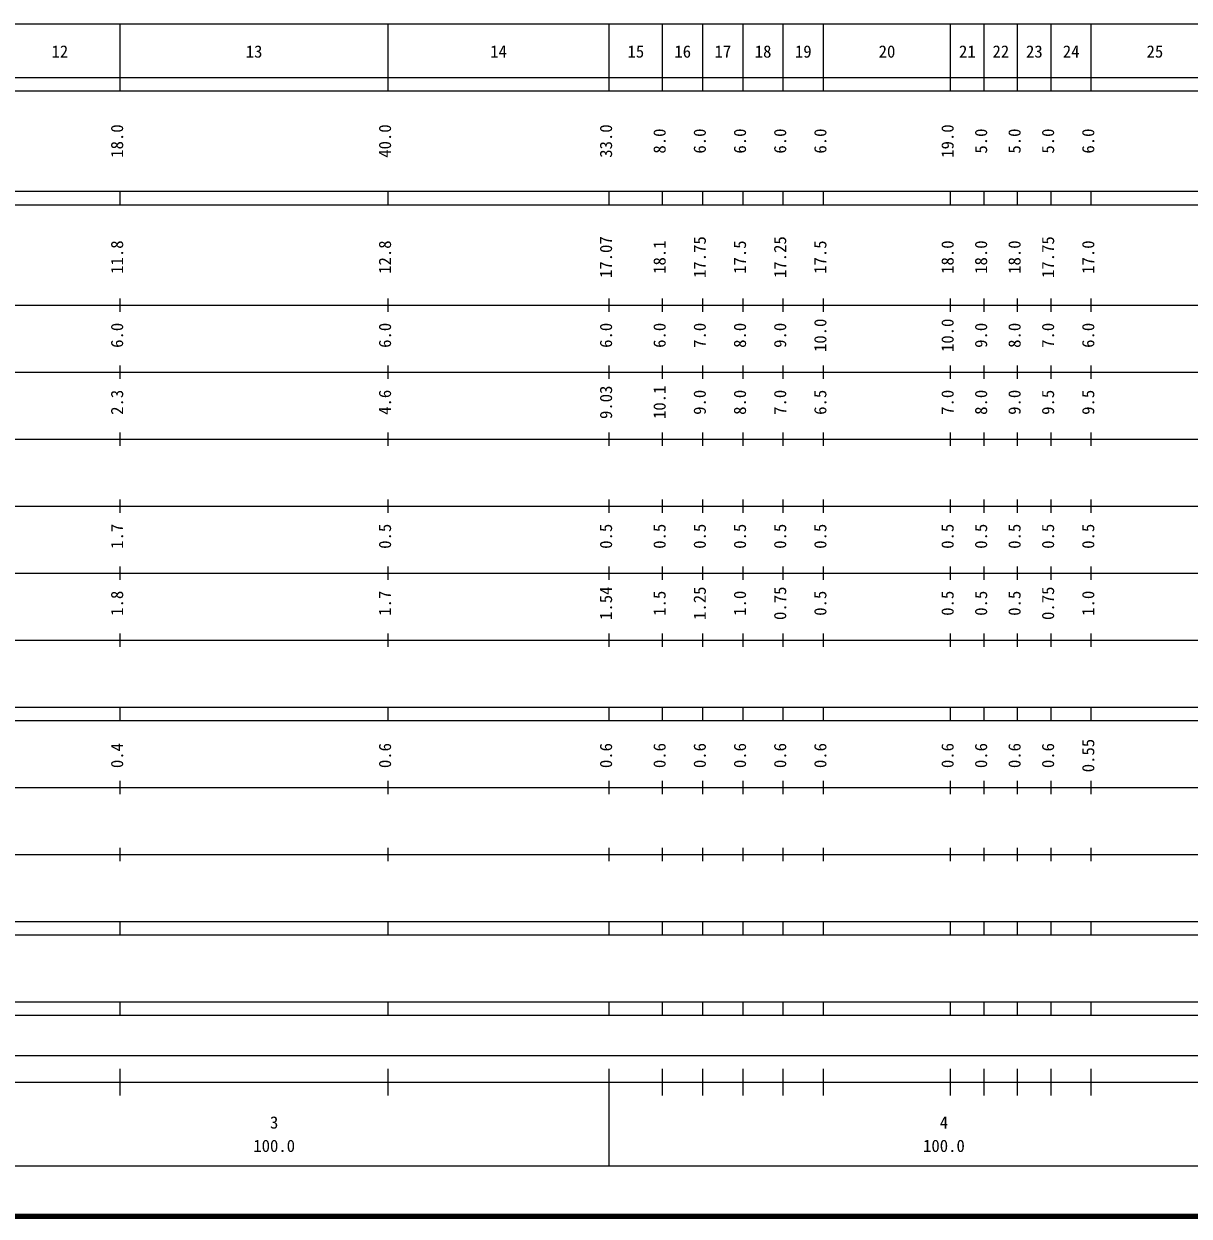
# Model space of a CAD drawing. Units: millimetres on the paper, enlarged 1000 times. Extents: x 40000 to 680000, y 20000 to 380000.
# Drawn here: x 280624 to 454614, y 20000 to 198000 of the extents above; entities that cross this region are included whole.
import ezdxf
from ezdxf.enums import TextEntityAlignment as Align

# ---------------------------------------------------------------- set-up
doc = ezdxf.new("R2010")
doc.units = ezdxf.units.MM
doc.header["$LTSCALE"] = 1000
doc.layers.add('M-TTL', color=2, linetype='Continuous', lineweight=140)
doc.layers.add('M-TTL-BAND', color=7, linetype='Continuous', lineweight=25)
doc.styles.add('ＭＳ ゴシック', font='')
doc.styles.get('ＭＳ ゴシック').set_extended_font_data('MS Gothic')

msp = doc.modelspace()

# ---------------------------------------------------------------- linework, layer by layer
at = {"layer": 'M-TTL'}
msp.add_line((40000, 20000), (680000, 20000), dxfattribs=at)
at = {"layer": 'M-TTL-BAND'}
for p, q in [((68000, 198000), (579000, 198000)), ((295000, 188000), (295000, 198000)), ((335000, 188000), (335000, 198000)), ((368000, 188000), (368000, 198000)), ((376000, 188000), (376000, 198000)), ((382000, 188000), (382000, 198000)), ((388000, 188000), (388000, 198000)), ((394000, 188000), (394000, 198000)), ((400000, 188000), (400000, 198000)), ((419000, 188000), (419000, 198000)), ((424000, 188000), (424000, 198000)), ((429000, 188000), (429000, 198000)), ((434000, 188000), (434000, 198000)), ((440000, 188000), (440000, 198000)), ((40000, 190000), (579000, 190000)), ((40000, 188000), (579000, 188000)), ((40000, 173000), (579000, 173000)), ((295000, 171000), (295000, 173000)), ((335000, 171000), (335000, 173000)), ((368000, 171000), (368000, 173000)), ((376000, 171000), (376000, 173000)), ((382000, 171000), (382000, 173000)), ((388000, 171000), (388000, 173000)), ((394000, 171000), (394000, 173000)), ((400000, 171000), (400000, 173000)), ((419000, 171000), (419000, 173000)), ((424000, 171000), (424000, 173000)), ((429000, 171000), (429000, 173000)), ((434000, 171000), (434000, 173000)), ((440000, 171000), (440000, 173000)), ((40000, 171000), (579000, 171000)), ((295000, 155000), (295000, 157000)), ((335000, 155000), (335000, 157000)), ((368000, 155000), (368000, 157000)), ((376000, 155000), (376000, 157000)), ((382000, 155000), (382000, 157000)), ((388000, 155000), (388000, 157000)), ((394000, 155000), (394000, 157000)), ((400000, 155000), (400000, 157000)), ((419000, 155000), (419000, 157000)), ((424000, 155000), (424000, 157000)), ((429000, 155000), (429000, 157000)), ((434000, 155000), (434000, 157000)), ((440000, 155000), (440000, 157000)), ((40000, 156000), (579000, 156000)), ((46000, 146000), (579000, 146000)), ((295000, 145000), (295000, 147000)), ((335000, 145000), (335000, 147000)), ((368000, 145000), (368000, 147000)), ((376000, 145000), (376000, 147000)), ((382000, 145000), (382000, 147000)), ((388000, 145000), (388000, 147000)), ((394000, 145000), (394000, 147000)), ((400000, 145000), (400000, 147000)), ((419000, 145000), (419000, 147000)), ((424000, 145000), (424000, 147000)), ((429000, 145000), (429000, 147000)), ((434000, 145000), (434000, 147000)), ((440000, 145000), (440000, 147000)), ((52000, 136000), (579000, 136000)), ((295000, 135000), (295000, 137000)), ((335000, 135000), (335000, 137000)), ((368000, 135000), (368000, 137000)), ((376000, 135000), (376000, 137000)), ((382000, 135000), (382000, 137000)), ((388000, 135000), (388000, 137000)), ((394000, 135000), (394000, 137000)), ((400000, 135000), (400000, 137000)), ((419000, 135000), (419000, 137000)), ((424000, 135000), (424000, 137000)), ((429000, 135000), (429000, 137000)), ((434000, 135000), (434000, 137000)), ((440000, 135000), (440000, 137000)), ((295000, 125000), (295000, 127000)), ((335000, 125000), (335000, 127000)), ((368000, 125000), (368000, 127000)), ((376000, 125000), (376000, 127000)), ((382000, 125000), (382000, 127000)), ((388000, 125000), (388000, 127000)), ((394000, 125000), (394000, 127000)), ((400000, 125000), (400000, 127000)), ((419000, 125000), (419000, 127000)), ((424000, 125000), (424000, 127000)), ((429000, 125000), (429000, 127000)), ((434000, 125000), (434000, 127000)), ((440000, 125000), (440000, 127000)), ((46000, 126000), (579000, 126000)), ((52000, 116000), (579000, 116000)), ((295000, 115000), (295000, 117000)), ((335000, 115000), (335000, 117000)), ((368000, 115000), (368000, 117000)), ((376000, 115000), (376000, 117000)), ((382000, 115000), (382000, 117000)), ((388000, 115000), (388000, 117000)), ((394000, 115000), (394000, 117000)), ((400000, 115000), (400000, 117000)), ((419000, 115000), (419000, 117000)), ((424000, 115000), (424000, 117000)), ((429000, 115000), (429000, 117000)), ((434000, 115000), (434000, 117000)), ((440000, 115000), (440000, 117000)), ((295000, 105000), (295000, 107000)), ((335000, 105000), (335000, 107000)), ((368000, 105000), (368000, 107000)), ((376000, 105000), (376000, 107000)), ((382000, 105000), (382000, 107000)), ((388000, 105000), (388000, 107000)), ((394000, 105000), (394000, 107000)), ((400000, 105000), (400000, 107000)), ((419000, 105000), (419000, 107000)), ((424000, 105000), (424000, 107000)), ((429000, 105000), (429000, 107000)), ((434000, 105000), (434000, 107000)), ((440000, 105000), (440000, 107000)), ((46000, 106000), (579000, 106000)), ((40000, 96000), (579000, 96000)), ((295000, 94000), (295000, 96000)), ((335000, 94000), (335000, 96000)), ((368000, 94000), (368000, 96000)), ((376000, 94000), (376000, 96000)), ((382000, 94000), (382000, 96000)), ((388000, 94000), (388000, 96000)), ((394000, 94000), (394000, 96000)), ((400000, 94000), (400000, 96000)), ((419000, 94000), (419000, 96000)), ((424000, 94000), (424000, 96000)), ((429000, 94000), (429000, 96000)), ((434000, 94000), (434000, 96000)), ((440000, 94000), (440000, 96000)), ((40000, 94000), (579000, 94000)), ((49000, 84000), (579000, 84000)), ((295000, 83000), (295000, 85000)), ((335000, 83000), (335000, 85000)), ((368000, 83000), (368000, 85000)), ((376000, 83000), (376000, 85000)), ((382000, 83000), (382000, 85000)), ((388000, 83000), (388000, 85000)), ((394000, 83000), (394000, 85000)), ((400000, 83000), (400000, 85000)), ((419000, 83000), (419000, 85000)), ((424000, 83000), (424000, 85000)), ((429000, 83000), (429000, 85000)), ((434000, 83000), (434000, 85000)), ((440000, 83000), (440000, 85000)), ((295000, 73000), (295000, 75000)), ((335000, 73000), (335000, 75000)), ((368000, 73000), (368000, 75000)), ((376000, 73000), (376000, 75000)), ((382000, 73000), (382000, 75000)), ((388000, 73000), (388000, 75000)), ((394000, 73000), (394000, 75000)), ((400000, 73000), (400000, 75000)), ((419000, 73000), (419000, 75000)), ((424000, 73000), (424000, 75000)), ((429000, 73000), (429000, 75000)), ((434000, 73000), (434000, 75000)), ((440000, 73000), (440000, 75000)), ((40000, 74000), (579000, 74000)), ((40000, 64000), (579000, 64000)), ((295000, 62000), (295000, 64000)), ((335000, 62000), (335000, 64000)), ((368000, 62000), (368000, 64000)), ((376000, 62000), (376000, 64000)), ((382000, 62000), (382000, 64000)), ((388000, 62000), (388000, 64000)), ((394000, 62000), (394000, 64000)), ((400000, 62000), (400000, 64000)), ((419000, 62000), (419000, 64000)), ((424000, 62000), (424000, 64000)), ((429000, 62000), (429000, 64000)), ((434000, 62000), (434000, 64000)), ((440000, 62000), (440000, 64000)), ((40000, 62000), (579000, 62000)), ((40000, 52000), (579000, 52000)), ((295000, 50000), (295000, 52000)), ((335000, 50000), (335000, 52000)), ((368000, 50000), (368000, 52000)), ((376000, 50000), (376000, 52000)), ((382000, 50000), (382000, 52000)), ((388000, 50000), (388000, 52000)), ((394000, 50000), (394000, 52000)), ((400000, 50000), (400000, 52000)), ((419000, 50000), (419000, 52000)), ((424000, 50000), (424000, 52000)), ((429000, 50000), (429000, 52000)), ((434000, 50000), (434000, 52000)), ((440000, 50000), (440000, 52000)), ((40000, 50000), (579000, 50000)), ((71000, 44000), (565000, 44000)), ((295000, 38000), (295000, 42000)), ((335000, 38000), (335000, 42000)), ((368000, 27500), (368000, 42000)), ((376000, 38000), (376000, 42000)), ((382000, 38000), (382000, 42000)), ((388000, 38000), (388000, 42000)), ((394000, 38000), (394000, 42000)), ((400000, 38000), (400000, 42000)), ((419000, 38000), (419000, 42000)), ((424000, 38000), (424000, 42000)), ((429000, 38000), (429000, 42000)), ((434000, 38000), (434000, 42000)), ((440000, 38000), (440000, 42000)), ((40000, 40000), (579000, 40000)), ((68000, 27500), (579000, 27500))]:
    msp.add_line(p, q, dxfattribs=at)

# ---------------------------------------------------------------- texts
at = {"layer": 'M-TTL-BAND', "style": 'ＭＳ ゴシック'}
for s, p in [('12', (286000, 192405)), ('13', (315000, 192405)), ('14', (351500, 192405)), ('15', (372000, 192405)), ('16', (379000, 192405)), ('17', (385000, 192405)), ('18', (391000, 192405)), ('19', (397000, 192405)), ('20', (409500, 192405)), ('21', (421500, 192405)), ('22', (426500, 192405)), ('23', (431500, 192405)), ('24', (437000, 192405)), ('25', (449500, 192405)), ('3', (318000, 32523)), ('4', (418000, 32523)), ('100.0', (318000, 29033)), ('100.0', (418000, 29033))]:
    msp.add_text(s, height=1833, dxfattribs=at).set_placement(p, align=Align.BOTTOM_CENTER)
for s, p in [('18.0', (296000, 180500)), ('40.0', (336000, 180500)), ('33.0', (369000, 180500)), ('8.0', (377000, 180500)), ('6.0', (383000, 180500)), ('6.0', (389000, 180500)), ('6.0', (395000, 180500)), ('6.0', (401000, 180500)), ('19.0', (420000, 180500)), ('5.0', (425000, 180500)), ('5.0', (430000, 180500)), ('5.0', (435000, 180500)), ('6.0', (441000, 180500)), ('11.8', (296000, 163174)), ('12.8', (336000, 163174)), ('17.07', (369000, 163174)), ('18.1', (377000, 163174)), ('17.75', (383000, 163174)), ('17.25', (395000, 163174)), ('17.75', (435000, 163174)), ('17.5', (389000, 163174)), ('17.5', (401000, 163174)), ('18.0', (420000, 163174)), ('18.0', (425000, 163174)), ('18.0', (430000, 163174)), ('17.0', (441000, 163174)), ('6.0', (296000, 151500)), ('6.0', (336000, 151500)), ('6.0', (369000, 151500)), ('6.0', (377000, 151500)), ('7.0', (383000, 151500)), ('8.0', (389000, 151500)), ('9.0', (395000, 151500)), ('10.0', (401000, 151500)), ('10.0', (420000, 151500)), ('9.0', (425000, 151500)), ('8.0', (430000, 151500)), ('7.0', (435000, 151500)), ('6.0', (441000, 151500)), ('2.3', (296000, 141500)), ('4.6', (336000, 141500)), ('9.03', (369000, 141500)), ('10.1', (377000, 141500)), ('9.0', (383000, 141500)), ('8.0', (389000, 141500)), ('7.0', (395000, 141500)), ('6.5', (401000, 141500)), ('7.0', (420000, 141500)), ('8.0', (425000, 141500)), ('9.0', (430000, 141500)), ('9.5', (435000, 141500)), ('9.5', (441000, 141500)), ('1.7', (296000, 121500)), ('0.5', (336000, 121500)), ('0.5', (369000, 121500)), ('0.5', (377000, 121500)), ('0.5', (383000, 121500)), ('0.5', (389000, 121500)), ('0.5', (395000, 121500)), ('0.5', (401000, 121500)), ('0.5', (420000, 121500)), ('0.5', (425000, 121500)), ('0.5', (430000, 121500)), ('0.5', (435000, 121500)), ('0.5', (441000, 121500)), ('1.8', (296000, 111500)), ('1.7', (336000, 111500)), ('1.54', (369000, 111500)), ('1.5', (377000, 111500)), ('1.25', (383000, 111500)), ('1.0', (389000, 111500)), ('0.75', (395000, 111500)), ('0.5', (401000, 111500)), ('0.5', (420000, 111500)), ('0.5', (425000, 111500)), ('0.5', (430000, 111500)), ('0.75', (435000, 111500)), ('1.0', (441000, 111500)), ('0.55', (441000, 88764)), ('0.4', (296000, 88764)), ('0.6', (336000, 88764)), ('0.6', (369000, 88764)), ('0.6', (377000, 88764)), ('0.6', (383000, 88764)), ('0.6', (389000, 88764)), ('0.6', (395000, 88764)), ('0.6', (401000, 88764)), ('0.6', (420000, 88764)), ('0.6', (425000, 88764)), ('0.6', (430000, 88764)), ('0.6', (435000, 88764))]:
    msp.add_text(s, height=1833, rotation=90, dxfattribs=at).set_placement(p, align=Align.BOTTOM_CENTER)

doc.saveas('drawing.dxf')
